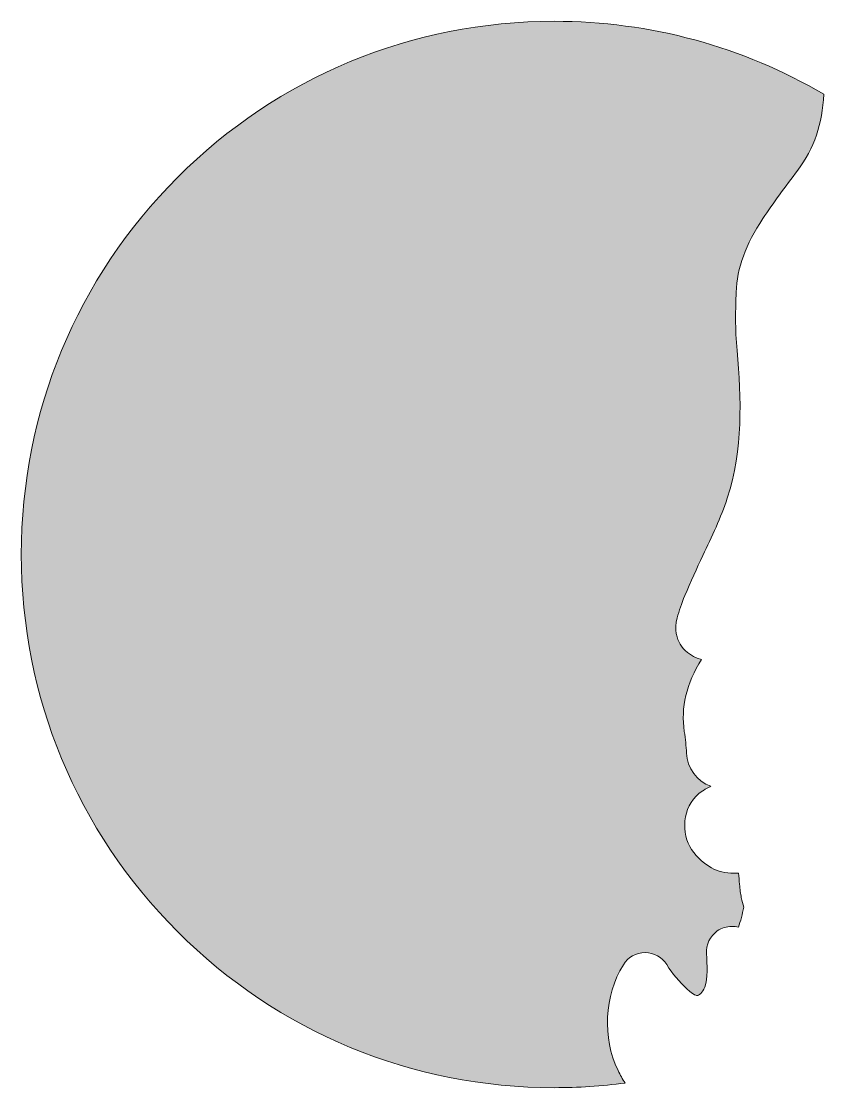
# Model space of a CAD drawing. Extents: x 5196 to 9860, y -2324 to 957.
# Drawn here: x 7372 to 7908, y -2259 to -1549 of the extents above; entities that cross this region are included whole.
import ezdxf

# ---------------------------------------------------------------- set-up
doc = ezdxf.new("R2010")
doc.units = 0
doc.header["$MEASUREMENT"] = 0
doc.layers.add('Layer 1', color=7, linetype='Continuous', lineweight=0)

msp = doc.modelspace()

# ---------------------------------------------------------------- hatches: boundary and pattern name
at = {"layer": 'Layer 1', "true_color": 0xffc3f7, "transparency": 33554687}
h = msp.add_hatch(color=254, dxfattribs=at)
h.dxf.hatch_style = 2
edge = h.paths.add_edge_path()
edge.add_spline(control_points=[(7852.62, -2132.74), (7853.08, -2135.01), (7853.59, -2137.08), (7854.21, -2139.1), (7853.38, -2143.79), (7852.12, -2148.34), (7850.75, -2152.51), (7849.33, -2152.13), (7847.84, -2151.93), (7846.33, -2151.93), (7842.85, -2151.93), (7839.5, -2152.98), (7836.62, -2154.97), (7831.75, -2158.37), (7828.96, -2164.17), (7829.37, -2170.11), (7829.9, -2177.77), (7830.52, -2186.46), (7828.25, -2192.47), (7827.59, -2194.2), (7826.54, -2195.6), (7825.54, -2196.58), (7824.54, -2197.56), (7823.6, -2198.11), (7823.17, -2198.11), (7822.98, -2198.09), (7821.12, -2197.82), (7816.59, -2193.77), (7811.29, -2189), (7806.69, -2183.5), (7802.9, -2177.42), (7799.79, -2172.39), (7794.38, -2169.39), (7788.42, -2169.39), (7782.48, -2169.41), (7777.08, -2172.44), (7773.98, -2177.5), (7761.19, -2198.35), (7759.79, -2226.04), (7770.44, -2248.06), (7771.83, -2250.91), (7773.38, -2253.69), (7775.1, -2256.36), (7759.58, -2258.41), (7743.81, -2259.45), (7727.88, -2259.45), (7632.94, -2259.45), (7543.67, -2222.48), (7476.54, -2155.34), (7409.4, -2088.2), (7372.44, -1998.94), (7372.44, -1904), (7372.44, -1809.06), (7409.4, -1719.8), (7476.54, -1652.66), (7543.67, -1585.53), (7632.94, -1548.55), (7727.88, -1548.55), (7792.06, -1548.55), (7853.65, -1565.45), (7907.56, -1597.14), (7906.81, -1616.93), (7901.17, -1633.49), (7890.35, -1647.67), (7881.65, -1659.11), (7874.04, -1669.7), (7867.08, -1680.05), (7855.48, -1697.3), (7849.79, -1712.94), (7849.17, -1729.27), (7848.77, -1739.75), (7848.48, -1753.61), (7849.77, -1767.93), (7852.65, -1799.92), (7853.85, -1834), (7843.23, -1866.43), (7839.02, -1879.33), (7832.92, -1892.21), (7827.04, -1904.67), (7822.96, -1913.31), (7818.73, -1922.24), (7814.98, -1931.42), (7812.77, -1936.8), (7811.1, -1941.62), (7809.9, -1946.13), (7807.67, -1954.33), (7809.77, -1960.3), (7811.92, -1963.87), (7814, -1967.35), (7818.12, -1971.83), (7826.06, -1973.97), (7816.04, -1989.97), (7812.19, -2006.08), (7814.62, -2021.96), (7815.4, -2027.06), (7815.87, -2031.77), (7816.08, -2036.34), (7816.54, -2046.6), (7823.12, -2055.14), (7832.21, -2058.51), (7831.85, -2058.7), (7831.48, -2058.89), (7831.12, -2059.08), (7830.04, -2059.6), (7829.15, -2060.16), (7827.44, -2061.23), (7827.44, -2061.23), (7826.94, -2061.53), (7826.94, -2061.53), (7813.75, -2069.83), (7812.17, -2087.26), (7818.27, -2098.65), (7821.27, -2104.21), (7826.27, -2109.12), (7832.73, -2112.84), (7837, -2115.3), (7842.04, -2116.55), (7847.67, -2116.55), (7848.65, -2116.55), (7849.63, -2116.52), (7850.65, -2116.44), (7850.98, -2118.93), (7851.27, -2121.41), (7851.44, -2123.81), (7851.73, -2127.32), (7852.08, -2130.08), (7852.62, -2132.74)], knot_values=[0, 0, 0, 0, 1, 1, 1, 2, 2, 2, 3, 3, 3, 4, 4, 4, 5, 5, 5, 6, 6, 6, 7, 7, 7, 8, 8, 8, 9, 9, 9, 10, 10, 10, 11, 11, 11, 12, 12, 12, 13, 13, 13, 14, 14, 14, 15, 15, 15, 16, 16, 16, 17, 17, 17, 18, 18, 18, 19, 19, 19, 20, 20, 20, 21, 21, 21, 22, 22, 22, 23, 23, 23, 24, 24, 24, 25, 25, 25, 26, 26, 26, 27, 27, 27, 28, 28, 28, 29, 29, 29, 30, 30, 30, 31, 31, 31, 32, 32, 32, 33, 33, 33, 34, 34, 34, 35, 35, 35, 36, 36, 36, 37, 37, 37, 38, 38, 38, 39, 39, 39, 40, 40, 40, 41, 41, 41, 42, 42, 42, 42], degree=3, periodic=0)

# ---------------------------------------------------------------- linework, layer by layer
at = {"layer": 'Layer 1'}
msp.add_open_spline([(7852.62, -2132.74), (7853.08, -2135.01), (7853.59, -2137.08), (7854.21, -2139.1), (7853.38, -2143.79), (7852.12, -2148.34), (7850.75, -2152.51), (7849.33, -2152.13), (7847.84, -2151.93), (7846.33, -2151.93), (7842.85, -2151.93), (7839.5, -2152.98), (7836.62, -2154.97), (7831.75, -2158.37), (7828.96, -2164.17), (7829.37, -2170.11), (7829.9, -2177.77), (7830.52, -2186.46), (7828.25, -2192.47), (7827.59, -2194.2), (7826.54, -2195.6), (7825.54, -2196.58), (7824.54, -2197.56), (7823.6, -2198.11), (7823.17, -2198.11), (7822.98, -2198.09), (7821.12, -2197.82), (7816.59, -2193.77), (7811.29, -2189), (7806.69, -2183.5), (7802.9, -2177.42), (7799.79, -2172.39), (7794.38, -2169.39), (7788.42, -2169.39), (7782.48, -2169.41), (7777.08, -2172.44), (7773.98, -2177.5), (7761.19, -2198.35), (7759.79, -2226.04), (7770.44, -2248.06), (7771.83, -2250.91), (7773.38, -2253.69), (7775.1, -2256.36), (7759.58, -2258.41), (7743.81, -2259.45), (7727.88, -2259.45), (7632.94, -2259.45), (7543.67, -2222.48), (7476.54, -2155.34), (7409.4, -2088.2), (7372.44, -1998.94), (7372.44, -1904), (7372.44, -1809.06), (7409.4, -1719.8), (7476.54, -1652.66), (7543.67, -1585.53), (7632.94, -1548.55), (7727.88, -1548.55), (7792.06, -1548.55), (7853.65, -1565.45), (7907.56, -1597.14), (7906.81, -1616.93), (7901.17, -1633.49), (7890.35, -1647.67), (7881.65, -1659.11), (7874.04, -1669.7), (7867.08, -1680.05), (7855.48, -1697.3), (7849.79, -1712.94), (7849.17, -1729.27), (7848.77, -1739.75), (7848.48, -1753.61), (7849.77, -1767.93), (7852.65, -1799.92), (7853.85, -1834), (7843.23, -1866.43), (7839.02, -1879.33), (7832.92, -1892.21), (7827.04, -1904.67), (7822.96, -1913.31), (7818.73, -1922.24), (7814.98, -1931.42), (7812.77, -1936.8), (7811.1, -1941.62), (7809.9, -1946.13), (7807.67, -1954.33), (7809.77, -1960.3), (7811.92, -1963.87), (7814, -1967.35), (7818.12, -1971.83), (7826.06, -1973.97), (7816.04, -1989.97), (7812.19, -2006.08), (7814.62, -2021.96), (7815.4, -2027.06), (7815.87, -2031.77), (7816.08, -2036.34), (7816.54, -2046.6), (7823.12, -2055.14), (7832.21, -2058.51), (7831.85, -2058.7), (7831.48, -2058.89), (7831.12, -2059.08), (7830.04, -2059.6), (7829.15, -2060.16), (7827.44, -2061.23), (7827.44, -2061.23), (7826.94, -2061.53), (7826.94, -2061.53), (7813.75, -2069.83), (7812.17, -2087.26), (7818.27, -2098.65), (7821.27, -2104.21), (7826.27, -2109.12), (7832.73, -2112.84), (7837, -2115.3), (7842.04, -2116.55), (7847.67, -2116.55), (7848.65, -2116.55), (7849.63, -2116.52), (7850.65, -2116.44), (7850.98, -2118.93), (7851.27, -2121.41), (7851.44, -2123.81), (7851.73, -2127.32), (7852.08, -2130.08), (7852.62, -2132.74)], degree=3, knots=[0, 0, 0, 0, 1, 1, 1, 2, 2, 2, 3, 3, 3, 4, 4, 4, 5, 5, 5, 6, 6, 6, 7, 7, 7, 8, 8, 8, 9, 9, 9, 10, 10, 10, 11, 11, 11, 12, 12, 12, 13, 13, 13, 14, 14, 14, 15, 15, 15, 16, 16, 16, 17, 17, 17, 18, 18, 18, 19, 19, 19, 20, 20, 20, 21, 21, 21, 22, 22, 22, 23, 23, 23, 24, 24, 24, 25, 25, 25, 26, 26, 26, 27, 27, 27, 28, 28, 28, 29, 29, 29, 30, 30, 30, 31, 31, 31, 32, 32, 32, 33, 33, 33, 34, 34, 34, 35, 35, 35, 36, 36, 36, 37, 37, 37, 38, 38, 38, 39, 39, 39, 40, 40, 40, 41, 41, 41, 42, 42, 42, 42], dxfattribs=at)

doc.saveas('drawing.dxf')
